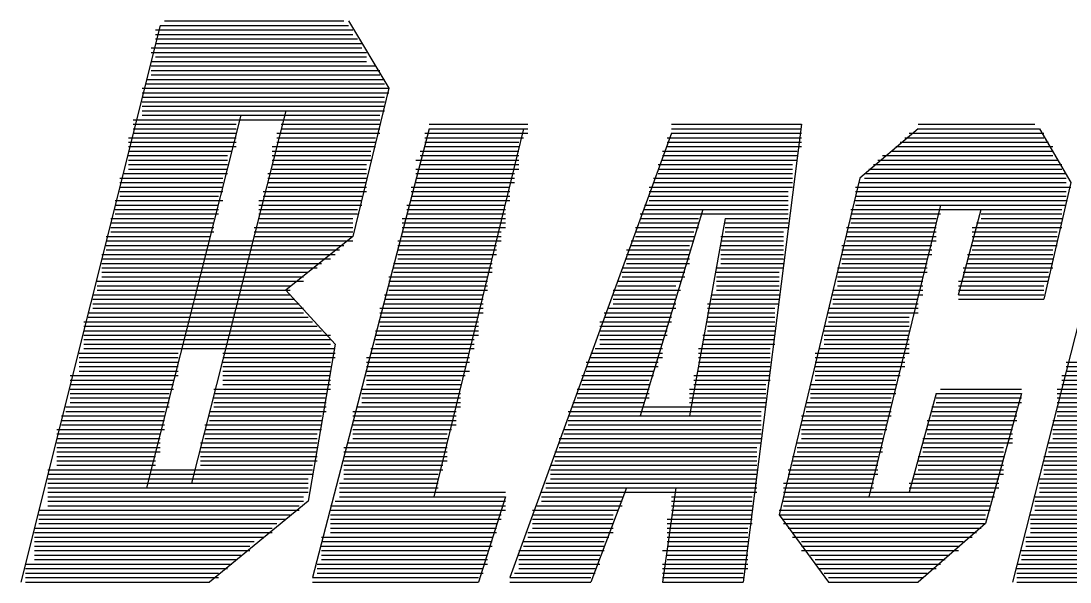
# Model space of a CAD drawing. Extents: x 11.9 to 28.1, y 10.8 to 21.2.
# Drawn here: x 21.809 to 22.0428, y 17.347 to 17.472 of the extents above; entities that cross this region are included whole.
import ezdxf

# ---------------------------------------------------------------- set-up
doc = ezdxf.new("R2010")
doc.units = 0
doc.header["$MEASUREMENT"] = 0
doc.layers.add('LAYNR1', color=2, linetype='Continuous')

msp = doc.modelspace()

# ---------------------------------------------------------------- linework, layer by layer
at = {"layer": 'LAYNR1', "color": 7}
for points in [[(21.84, 17.471), (21.809, 17.347)], [(21.839, 17.47), (21.883, 17.47)], [(21.84, 17.471), (21.882, 17.471)], [(21.84, 17.471), (21.882, 17.471)], [(21.841, 17.472), (21.881, 17.472)], [(21.882, 17.472), (21.891, 17.457)], [(21.839, 17.469), (21.883, 17.469)], [(21.839, 17.468), (21.884, 17.468)], [(21.839, 17.468), (21.883, 17.468)], [(21.838, 17.466), (21.885, 17.466)], [(21.839, 17.467), (21.885, 17.467)], [(21.838, 17.465), (21.886, 17.465)], [(21.838, 17.465), (21.886, 17.465)], [(21.838, 17.463), (21.886, 17.463)], [(21.839, 17.464), (21.886, 17.464)], [(21.838, 17.462), (21.888, 17.462)], [(21.838, 17.462), (21.888, 17.462)], [(21.838, 17.461), (21.889, 17.461)], [(21.837, 17.459), (21.89, 17.459)], [(21.837, 17.458), (21.89, 17.458)], [(21.838, 17.46), (21.889, 17.46)], [(21.838, 17.459), (21.889, 17.459)], [(21.836, 17.457), (21.891, 17.457)], [(21.836, 17.456), (21.89, 17.456)], [(21.836, 17.456), (21.891, 17.456)], [(21.891, 17.457), (21.883, 17.424)], [(21.836, 17.455), (21.89, 17.455)], [(21.836, 17.454), (21.89, 17.454)], [(21.836, 17.453), (21.89, 17.453)], [(21.836, 17.453), (21.89, 17.453)], [(21.836, 17.452), (21.89, 17.452)], [(21.836, 17.451), (21.889, 17.451)], [(21.858, 17.451), (21.837, 17.368)], [(21.868, 17.452), (21.847, 17.369)], [(21.834, 17.45), (21.889, 17.45)], [(21.834, 17.45), (21.889, 17.45)], [(21.834, 17.449), (21.857, 17.449)], [(21.867, 17.449), (21.889, 17.449)], [(21.9, 17.449), (21.922, 17.449)], [(21.954, 17.449), (21.983, 17.449)], [(21.983, 17.449), (21.97, 17.347)], [(22.009, 17.449), (22.035, 17.449)], [(22.056, 17.449), (22.03, 17.347)], [(21.834, 17.448), (21.857, 17.448)], [(21.834, 17.447), (21.857, 17.447)], [(21.834, 17.447), (21.857, 17.447)], [(21.866, 17.447), (21.889, 17.447)], [(21.866, 17.447), (21.889, 17.447)], [(21.867, 17.448), (21.889, 17.448)], [(21.9, 17.448), (21.874, 17.348)], [(21.899, 17.447), (21.922, 17.447)], [(21.899, 17.447), (21.922, 17.447)], [(21.9, 17.448), (21.922, 17.448)], [(21.921, 17.448), (21.901, 17.366)], [(21.954, 17.447), (21.918, 17.348)], [(21.954, 17.448), (21.983, 17.448)], [(21.954, 17.447), (21.983, 17.447)], [(21.954, 17.447), (21.983, 17.447)], [(22.009, 17.448), (21.996, 17.437)], [(22.007, 17.447), (22.036, 17.447)], [(22.007, 17.447), (22.037, 17.447)], [(22.009, 17.448), (22.036, 17.448)], [(22.036, 17.448), (22.043, 17.436)], [(21.833, 17.446), (21.857, 17.446)], [(21.833, 17.445), (21.857, 17.445)], [(21.833, 17.444), (21.856, 17.444)], [(21.833, 17.444), (21.857, 17.444)], [(21.865, 17.444), (21.888, 17.444)], [(21.865, 17.444), (21.888, 17.444)], [(21.866, 17.446), (21.888, 17.446)], [(21.866, 17.445), (21.888, 17.445)], [(21.899, 17.446), (21.921, 17.446)], [(21.899, 17.445), (21.92, 17.445)], [(21.899, 17.444), (21.92, 17.444)], [(21.899, 17.444), (21.92, 17.444)], [(21.953, 17.446), (21.983, 17.446)], [(21.953, 17.445), (21.983, 17.445)], [(21.953, 17.444), (21.982, 17.444)], [(21.953, 17.444), (21.983, 17.444)], [(22.004, 17.444), (22.039, 17.444)], [(22.005, 17.445), (22.038, 17.445)], [(22.005, 17.444), (22.038, 17.444)], [(22.006, 17.446), (22.037, 17.446)], [(21.833, 17.443), (21.856, 17.443)], [(21.833, 17.442), (21.855, 17.442)], [(21.865, 17.443), (21.887, 17.443)], [(21.865, 17.442), (21.887, 17.442)], [(21.898, 17.443), (21.92, 17.443)], [(21.898, 17.442), (21.92, 17.442)], [(21.952, 17.443), (21.982, 17.443)], [(21.952, 17.442), (21.982, 17.442)], [(22.001, 17.442), (22.039, 17.442)], [(22.003, 17.443), (22.039, 17.443)], [(21.833, 17.441), (21.855, 17.441)], [(21.833, 17.441), (21.855, 17.441)], [(21.833, 17.44), (21.855, 17.44)], [(21.865, 17.441), (21.887, 17.441)], [(21.865, 17.441), (21.887, 17.441)], [(21.865, 17.44), (21.886, 17.44)], [(21.897, 17.441), (21.92, 17.441)], [(21.898, 17.441), (21.92, 17.441)], [(21.898, 17.44), (21.92, 17.44)], [(21.951, 17.44), (21.981, 17.44)], [(21.952, 17.441), (21.981, 17.441)], [(21.952, 17.441), (21.982, 17.441)], [(21.999, 17.44), (22.041, 17.44)], [(22, 17.441), (22.04, 17.441)], [(22, 17.441), (22.039, 17.441)], [(21.831, 17.437), (21.854, 17.437)], [(21.832, 17.438), (21.854, 17.438)], [(21.833, 17.439), (21.855, 17.439)], [(21.833, 17.438), (21.855, 17.438)], [(21.864, 17.438), (21.886, 17.438)], [(21.864, 17.437), (21.886, 17.437)], [(21.865, 17.439), (21.886, 17.439)], [(21.865, 17.438), (21.886, 17.438)], [(21.897, 17.439), (21.92, 17.439)], [(21.897, 17.438), (21.919, 17.438)], [(21.897, 17.438), (21.919, 17.438)], [(21.897, 17.437), (21.919, 17.437)], [(21.95, 17.437), (21.981, 17.437)], [(21.951, 17.439), (21.981, 17.439)], [(21.951, 17.438), (21.981, 17.438)], [(21.951, 17.438), (21.981, 17.438)], [(21.996, 17.437), (21.978, 17.362)], [(21.997, 17.438), (22.042, 17.438)], [(21.997, 17.437), (22.042, 17.437)], [(21.998, 17.439), (22.041, 17.439)], [(21.998, 17.438), (22.041, 17.438)], [(21.831, 17.436), (21.854, 17.436)], [(21.831, 17.435), (21.854, 17.435)], [(21.831, 17.435), (21.854, 17.435)], [(21.864, 17.436), (21.886, 17.436)], [(21.864, 17.435), (21.886, 17.435)], [(21.864, 17.435), (21.886, 17.435)], [(21.896, 17.435), (21.918, 17.435)], [(21.896, 17.435), (21.918, 17.435)], [(21.897, 17.436), (21.919, 17.436)], [(21.949, 17.435), (21.981, 17.435)], [(21.95, 17.436), (21.981, 17.436)], [(21.95, 17.435), (21.981, 17.435)], [(21.995, 17.435), (22.042, 17.435)], [(21.996, 17.436), (22.042, 17.436)], [(21.996, 17.435), (22.043, 17.435)], [(22.043, 17.436), (22.037, 17.41)], [(21.831, 17.434), (21.854, 17.434)], [(21.831, 17.433), (21.853, 17.433)], [(21.863, 17.434), (21.886, 17.434)], [(21.863, 17.433), (21.885, 17.433)], [(21.896, 17.434), (21.918, 17.434)], [(21.896, 17.433), (21.918, 17.433)], [(21.949, 17.434), (21.98, 17.434)], [(21.949, 17.433), (21.98, 17.433)], [(21.995, 17.434), (22.042, 17.434)], [(21.995, 17.433), (22.042, 17.433)], [(21.83, 17.432), (21.853, 17.432)], [(21.83, 17.432), (21.854, 17.432)], [(21.83, 17.431), (21.853, 17.431)], [(21.83, 17.43), (21.853, 17.43)], [(21.862, 17.432), (21.885, 17.432)], [(21.862, 17.431), (21.885, 17.431)], [(21.862, 17.43), (21.884, 17.43)], [(21.863, 17.432), (21.885, 17.432)], [(21.895, 17.431), (21.917, 17.431)], [(21.895, 17.43), (21.917, 17.43)], [(21.896, 17.432), (21.918, 17.432)], [(21.896, 17.432), (21.918, 17.432)], [(21.961, 17.43), (21.947, 17.384)], [(21.948, 17.431), (21.98, 17.431)], [(21.948, 17.43), (21.98, 17.43)], [(21.949, 17.432), (21.98, 17.432)], [(21.949, 17.432), (21.98, 17.432)], [(21.994, 17.43), (22.041, 17.43)], [(21.995, 17.432), (22.042, 17.432)], [(21.995, 17.432), (22.042, 17.432)], [(21.995, 17.431), (22.042, 17.431)], [(22.014, 17.431), (21.998, 17.366)], [(22.018, 17.411), (22.023, 17.43)], [(21.829, 17.428), (21.852, 17.428)], [(21.83, 17.429), (21.853, 17.429)], [(21.83, 17.429), (21.853, 17.429)], [(21.862, 17.429), (21.884, 17.429)], [(21.862, 17.429), (21.884, 17.429)], [(21.862, 17.428), (21.883, 17.428)], [(21.894, 17.428), (21.917, 17.428)], [(21.895, 17.429), (21.917, 17.429)], [(21.895, 17.429), (21.917, 17.429)], [(21.947, 17.429), (21.98, 17.429)], [(21.947, 17.428), (21.96, 17.428)], [(21.948, 17.429), (21.98, 17.429)], [(21.966, 17.428), (21.958, 17.384)], [(21.966, 17.428), (21.98, 17.428)], [(21.994, 17.429), (22.014, 17.429)], [(21.994, 17.429), (22.014, 17.429)], [(21.994, 17.428), (22.013, 17.428)], [(22.023, 17.429), (22.041, 17.429)], [(22.023, 17.429), (22.041, 17.429)], [(22.023, 17.428), (22.041, 17.428)], [(21.829, 17.427), (21.852, 17.427)], [(21.829, 17.426), (21.852, 17.426)], [(21.829, 17.426), (21.852, 17.426)], [(21.861, 17.426), (21.883, 17.426)], [(21.862, 17.427), (21.883, 17.427)], [(21.862, 17.426), (21.883, 17.426)], [(21.894, 17.427), (21.917, 17.427)], [(21.894, 17.426), (21.916, 17.426)], [(21.894, 17.426), (21.917, 17.426)], [(21.946, 17.426), (21.96, 17.426)], [(21.947, 17.427), (21.96, 17.427)], [(21.947, 17.426), (21.96, 17.426)], [(21.966, 17.427), (21.98, 17.427)], [(21.966, 17.426), (21.98, 17.426)], [(21.966, 17.426), (21.98, 17.426)], [(21.993, 17.426), (22.013, 17.426)], [(21.994, 17.427), (22.013, 17.427)], [(21.994, 17.426), (22.013, 17.426)], [(22.021, 17.426), (22.04, 17.426)], [(22.022, 17.427), (22.041, 17.427)], [(22.022, 17.426), (22.041, 17.426)], [(21.828, 17.424), (21.851, 17.424)], [(21.828, 17.423), (21.881, 17.423)], [(21.828, 17.423), (21.851, 17.423)], [(21.829, 17.425), (21.852, 17.425)], [(21.861, 17.425), (21.883, 17.425)], [(21.861, 17.424), (21.883, 17.424)], [(21.861, 17.423), (21.883, 17.423)], [(21.883, 17.424), (21.868, 17.412)], [(21.893, 17.423), (21.916, 17.423)], [(21.893, 17.423), (21.916, 17.423)], [(21.894, 17.425), (21.916, 17.425)], [(21.894, 17.424), (21.916, 17.424)], [(21.945, 17.423), (21.959, 17.423)], [(21.946, 17.425), (21.959, 17.425)], [(21.946, 17.424), (21.959, 17.424)], [(21.946, 17.423), (21.959, 17.423)], [(21.965, 17.424), (21.979, 17.424)], [(21.965, 17.423), (21.979, 17.423)], [(21.965, 17.423), (21.979, 17.423)], [(21.966, 17.425), (21.979, 17.425)], [(21.993, 17.425), (22.013, 17.425)], [(21.993, 17.424), (22.013, 17.424)], [(21.993, 17.423), (22.012, 17.423)], [(21.993, 17.423), (22.013, 17.423)], [(22.021, 17.425), (22.04, 17.425)], [(22.021, 17.424), (22.04, 17.424)], [(22.021, 17.423), (22.04, 17.423)], [(22.021, 17.423), (22.04, 17.423)], [(21.828, 17.422), (21.881, 17.422)], [(21.828, 17.421), (21.88, 17.421)], [(21.893, 17.422), (21.915, 17.422)], [(21.893, 17.421), (21.915, 17.421)], [(21.944, 17.421), (21.958, 17.421)], [(21.945, 17.422), (21.958, 17.422)], [(21.965, 17.422), (21.979, 17.422)], [(21.965, 17.421), (21.979, 17.421)], [(21.992, 17.422), (22.012, 17.422)], [(21.992, 17.421), (22.012, 17.421)], [(22.021, 17.422), (22.04, 17.422)], [(22.021, 17.421), (22.039, 17.421)], [(21.827, 17.42), (21.878, 17.42)], [(21.827, 17.419), (21.878, 17.419)], [(21.828, 17.42), (21.879, 17.42)], [(21.893, 17.42), (21.914, 17.42)], [(21.893, 17.42), (21.915, 17.42)], [(21.893, 17.419), (21.914, 17.419)], [(21.944, 17.42), (21.958, 17.42)], [(21.944, 17.419), (21.958, 17.419)], [(21.945, 17.42), (21.958, 17.42)], [(21.965, 17.42), (21.979, 17.42)], [(21.965, 17.42), (21.979, 17.42)], [(21.965, 17.419), (21.979, 17.419)], [(21.992, 17.42), (22.012, 17.42)], [(21.992, 17.42), (22.012, 17.42)], [(21.992, 17.419), (22.011, 17.419)], [(22.02, 17.42), (22.039, 17.42)], [(22.02, 17.42), (22.039, 17.42)], [(22.02, 17.419), (22.039, 17.419)], [(21.827, 17.418), (21.876, 17.418)], [(21.827, 17.417), (21.874, 17.417)], [(21.827, 17.417), (21.875, 17.417)], [(21.827, 17.416), (21.873, 17.416)], [(21.892, 17.418), (21.914, 17.418)], [(21.892, 17.417), (21.914, 17.417)], [(21.892, 17.417), (21.914, 17.417)], [(21.892, 17.416), (21.914, 17.416)], [(21.943, 17.417), (21.957, 17.417)], [(21.943, 17.416), (21.957, 17.416)], [(21.944, 17.418), (21.958, 17.418)], [(21.944, 17.417), (21.957, 17.417)], [(21.964, 17.417), (21.978, 17.417)], [(21.964, 17.416), (21.978, 17.416)], [(21.965, 17.418), (21.979, 17.418)], [(21.965, 17.417), (21.979, 17.417)], [(21.991, 17.417), (22.011, 17.417)], [(21.991, 17.416), (22.011, 17.416)], [(21.992, 17.418), (22.011, 17.418)], [(21.992, 17.417), (22.011, 17.417)], [(22.019, 17.417), (22.038, 17.417)], [(22.019, 17.417), (22.039, 17.417)], [(22.019, 17.416), (22.038, 17.416)], [(22.02, 17.418), (22.039, 17.418)], [(21.826, 17.414), (21.87, 17.414)], [(21.826, 17.414), (21.872, 17.414)], [(21.827, 17.415), (21.872, 17.415)], [(21.891, 17.415), (21.913, 17.415)], [(21.891, 17.414), (21.913, 17.414)], [(21.891, 17.414), (21.913, 17.414)], [(21.942, 17.414), (21.956, 17.414)], [(21.942, 17.414), (21.956, 17.414)], [(21.943, 17.415), (21.957, 17.415)], [(21.964, 17.415), (21.978, 17.415)], [(21.964, 17.414), (21.978, 17.414)], [(21.964, 17.414), (21.978, 17.414)], [(21.991, 17.415), (22.01, 17.415)], [(21.991, 17.414), (22.01, 17.414)], [(21.991, 17.414), (22.01, 17.414)], [(22.018, 17.414), (22.038, 17.414)], [(22.019, 17.415), (22.038, 17.415)], [(22.019, 17.414), (22.038, 17.414)], [(21.826, 17.413), (21.869, 17.413)], [(21.826, 17.412), (21.869, 17.412)], [(21.868, 17.412), (21.879, 17.4)], [(21.891, 17.413), (21.913, 17.413)], [(21.891, 17.412), (21.913, 17.412)], [(21.941, 17.412), (21.956, 17.412)], [(21.942, 17.413), (21.955, 17.413)], [(21.964, 17.413), (21.978, 17.413)], [(21.964, 17.412), (21.978, 17.412)], [(21.99, 17.412), (22.01, 17.412)], [(21.991, 17.413), (22.01, 17.413)], [(22.018, 17.413), (22.037, 17.413)], [(22.018, 17.412), (22.037, 17.412)], [(21.825, 17.411), (21.869, 17.411)], [(21.825, 17.411), (21.869, 17.411)], [(21.825, 17.41), (21.87, 17.41)], [(21.825, 17.409), (21.871, 17.409)], [(21.89, 17.411), (21.912, 17.411)], [(21.89, 17.411), (21.912, 17.411)], [(21.89, 17.41), (21.912, 17.41)], [(21.89, 17.409), (21.912, 17.409)], [(21.941, 17.411), (21.955, 17.411)], [(21.941, 17.411), (21.955, 17.411)], [(21.941, 17.41), (21.955, 17.41)], [(21.941, 17.409), (21.955, 17.409)], [(21.962, 17.409), (21.978, 17.409)], [(21.963, 17.411), (21.978, 17.411)], [(21.963, 17.411), (21.978, 17.411)], [(21.963, 17.41), (21.978, 17.41)], [(21.99, 17.411), (22.01, 17.411)], [(21.99, 17.411), (22.01, 17.411)], [(21.99, 17.41), (22.009, 17.41)], [(21.99, 17.409), (22.009, 17.409)], [(22.018, 17.411), (22.037, 17.411)], [(22.018, 17.411), (22.037, 17.411)], [(22.018, 17.41), (22.037, 17.41)], [(21.824, 17.407), (21.872, 17.407)], [(21.825, 17.408), (21.872, 17.408)], [(21.825, 17.408), (21.871, 17.408)], [(21.889, 17.408), (21.912, 17.408)], [(21.889, 17.407), (21.912, 17.407)], [(21.89, 17.408), (21.912, 17.408)], [(21.939, 17.407), (21.954, 17.407)], [(21.94, 17.408), (21.955, 17.408)], [(21.94, 17.408), (21.955, 17.408)], [(21.962, 17.408), (21.977, 17.408)], [(21.962, 17.408), (21.977, 17.408)], [(21.962, 17.407), (21.977, 17.407)], [(21.989, 17.408), (22.009, 17.408)], [(21.989, 17.407), (22.009, 17.407)], [(21.99, 17.408), (22.009, 17.408)], [(21.823, 17.405), (21.874, 17.405)], [(21.823, 17.405), (21.874, 17.405)], [(21.824, 17.406), (21.873, 17.406)], [(21.889, 17.406), (21.911, 17.406)], [(21.889, 17.405), (21.911, 17.405)], [(21.889, 17.405), (21.911, 17.405)], [(21.938, 17.405), (21.954, 17.405)], [(21.939, 17.406), (21.954, 17.406)], [(21.939, 17.405), (21.954, 17.405)], [(21.962, 17.406), (21.977, 17.406)], [(21.962, 17.405), (21.977, 17.405)], [(21.962, 17.405), (21.977, 17.405)], [(21.989, 17.406), (22.007, 17.406)], [(21.989, 17.405), (22.007, 17.405)], [(21.989, 17.405), (22.007, 17.405)], [(21.823, 17.404), (21.875, 17.404)], [(21.823, 17.403), (21.876, 17.403)], [(21.823, 17.402), (21.878, 17.402)], [(21.823, 17.402), (21.877, 17.402)], [(21.888, 17.403), (21.911, 17.403)], [(21.888, 17.402), (21.91, 17.402)], [(21.888, 17.402), (21.911, 17.402)], [(21.889, 17.404), (21.911, 17.404)], [(21.938, 17.404), (21.953, 17.404)], [(21.938, 17.403), (21.953, 17.403)], [(21.938, 17.402), (21.953, 17.402)], [(21.938, 17.402), (21.953, 17.402)], [(21.961, 17.402), (21.977, 17.402)], [(21.962, 17.404), (21.977, 17.404)], [(21.962, 17.403), (21.977, 17.403)], [(21.962, 17.402), (21.977, 17.402)], [(21.988, 17.404), (22.007, 17.404)], [(21.988, 17.403), (22.007, 17.403)], [(21.988, 17.402), (22.007, 17.402)], [(21.988, 17.402), (22.007, 17.402)], [(21.823, 17.401), (21.878, 17.401)], [(21.823, 17.4), (21.878, 17.4)], [(21.879, 17.4), (21.873, 17.365)], [(21.888, 17.401), (21.91, 17.401)], [(21.888, 17.4), (21.91, 17.4)], [(21.938, 17.401), (21.952, 17.401)], [(21.938, 17.4), (21.952, 17.4)], [(21.961, 17.401), (21.977, 17.401)], [(21.961, 17.4), (21.977, 17.4)], [(21.988, 17.401), (22.007, 17.401)], [(21.988, 17.4), (22.007, 17.4)], [(21.822, 17.398), (21.844, 17.398)], [(21.823, 17.399), (21.845, 17.399)], [(21.823, 17.399), (21.879, 17.399)], [(21.854, 17.399), (21.879, 17.399)], [(21.854, 17.398), (21.879, 17.398)], [(21.887, 17.399), (21.91, 17.399)], [(21.887, 17.398), (21.909, 17.398)], [(21.888, 17.399), (21.91, 17.399)], [(21.936, 17.398), (21.952, 17.398)], [(21.937, 17.399), (21.952, 17.399)], [(21.937, 17.399), (21.952, 17.399)], [(21.96, 17.399), (21.976, 17.399)], [(21.96, 17.398), (21.976, 17.398)], [(21.961, 17.399), (21.976, 17.399)], [(21.986, 17.398), (22.007, 17.398)], [(21.987, 17.399), (22.007, 17.399)], [(21.987, 17.399), (22.007, 17.399)], [(21.822, 17.397), (21.844, 17.397)], [(21.822, 17.396), (21.844, 17.396)], [(21.822, 17.396), (21.844, 17.396)], [(21.822, 17.395), (21.844, 17.395)], [(21.854, 17.397), (21.879, 17.397)], [(21.854, 17.396), (21.878, 17.396)], [(21.854, 17.396), (21.878, 17.396)], [(21.854, 17.395), (21.878, 17.395)], [(21.886, 17.397), (21.909, 17.397)], [(21.886, 17.396), (21.909, 17.396)], [(21.886, 17.396), (21.909, 17.396)], [(21.886, 17.395), (21.908, 17.395)], [(21.935, 17.396), (21.951, 17.396)], [(21.935, 17.395), (21.951, 17.395)], [(21.936, 17.397), (21.952, 17.397)], [(21.936, 17.396), (21.951, 17.396)], [(21.96, 17.397), (21.976, 17.397)], [(21.96, 17.396), (21.976, 17.396)], [(21.96, 17.396), (21.976, 17.396)], [(21.96, 17.395), (21.976, 17.395)], [(21.986, 17.397), (22.006, 17.397)], [(21.986, 17.396), (22.006, 17.396)], [(21.986, 17.396), (22.006, 17.396)], [(21.986, 17.395), (22.006, 17.395)], [(22.042, 17.396), (22.083, 17.396)], [(22.042, 17.395), (22.083, 17.395)], [(21.82, 17.393), (21.844, 17.393)], [(21.82, 17.393), (21.844, 17.393)], [(21.822, 17.394), (21.844, 17.394)], [(21.854, 17.394), (21.878, 17.394)], [(21.854, 17.393), (21.878, 17.393)], [(21.854, 17.393), (21.878, 17.393)], [(21.886, 17.394), (21.909, 17.394)], [(21.886, 17.393), (21.907, 17.393)], [(21.886, 17.393), (21.908, 17.393)], [(21.934, 17.393), (21.949, 17.393)], [(21.934, 17.393), (21.95, 17.393)], [(21.935, 17.394), (21.95, 17.394)], [(21.959, 17.393), (21.976, 17.393)], [(21.959, 17.393), (21.976, 17.393)], [(21.96, 17.394), (21.976, 17.394)], [(21.986, 17.394), (22.005, 17.394)], [(21.986, 17.393), (22.004, 17.393)], [(21.986, 17.393), (22.005, 17.393)], [(22.041, 17.393), (22.083, 17.393)], [(22.042, 17.394), (22.083, 17.394)], [(22.042, 17.393), (22.083, 17.393)], [(21.82, 17.392), (21.843, 17.392)], [(21.82, 17.391), (21.843, 17.391)], [(21.854, 17.392), (21.878, 17.392)], [(21.854, 17.391), (21.878, 17.391)], [(21.886, 17.392), (21.907, 17.392)], [(21.886, 17.391), (21.907, 17.391)], [(21.934, 17.392), (21.949, 17.392)], [(21.934, 17.391), (21.949, 17.391)], [(21.959, 17.392), (21.976, 17.392)], [(21.959, 17.391), (21.975, 17.391)], [(21.985, 17.391), (22.004, 17.391)], [(21.986, 17.392), (22.004, 17.392)], [(22.041, 17.392), (22.083, 17.392)], [(22.041, 17.391), (22.083, 17.391)], [(21.82, 17.39), (21.843, 17.39)], [(21.82, 17.39), (21.843, 17.39)], [(21.82, 17.389), (21.842, 17.389)], [(21.82, 17.388), (21.842, 17.388)], [(21.852, 17.39), (21.877, 17.39)], [(21.852, 17.39), (21.878, 17.39)], [(21.852, 17.389), (21.877, 17.389)], [(21.852, 17.388), (21.877, 17.388)], [(21.885, 17.39), (21.907, 17.39)], [(21.885, 17.39), (21.907, 17.39)], [(21.885, 17.389), (21.907, 17.389)], [(21.885, 17.388), (21.907, 17.388)], [(21.933, 17.39), (21.949, 17.39)], [(21.933, 17.389), (21.949, 17.389)], [(21.933, 17.388), (21.949, 17.388)], [(21.934, 17.39), (21.949, 17.39)], [(21.958, 17.39), (21.975, 17.39)], [(21.958, 17.389), (21.975, 17.389)], [(21.958, 17.388), (21.975, 17.388)], [(21.959, 17.39), (21.975, 17.39)], [(21.985, 17.39), (22.004, 17.39)], [(21.985, 17.39), (22.004, 17.39)], [(21.985, 17.389), (22.004, 17.389)], [(21.985, 17.388), (22.003, 17.388)], [(22.013, 17.389), (22.007, 17.367)], [(22.013, 17.389), (22.032, 17.389)], [(22.013, 17.388), (22.032, 17.388)], [(22.014, 17.39), (22.032, 17.39)], [(22.032, 17.389), (22.024, 17.36)], [(22.04, 17.39), (22.084, 17.39)], [(22.04, 17.389), (22.084, 17.389)], [(22.04, 17.388), (22.084, 17.388)], [(22.041, 17.39), (22.084, 17.39)], [(21.819, 17.386), (21.842, 17.386)], [(21.82, 17.387), (21.842, 17.387)], [(21.82, 17.387), (21.842, 17.387)], [(21.852, 17.387), (21.877, 17.387)], [(21.852, 17.387), (21.877, 17.387)], [(21.852, 17.386), (21.877, 17.386)], [(21.884, 17.386), (21.907, 17.386)], [(21.885, 17.387), (21.907, 17.387)], [(21.885, 17.387), (21.907, 17.387)], [(21.932, 17.387), (21.948, 17.387)], [(21.932, 17.387), (21.948, 17.387)], [(21.932, 17.386), (21.975, 17.386)], [(21.958, 17.387), (21.975, 17.387)], [(21.958, 17.387), (21.975, 17.387)], [(21.984, 17.387), (22.003, 17.387)], [(21.984, 17.387), (22.003, 17.387)], [(21.984, 17.386), (22.003, 17.386)], [(22.012, 17.386), (22.031, 17.386)], [(22.013, 17.387), (22.031, 17.387)], [(22.013, 17.387), (22.032, 17.387)], [(22.04, 17.387), (22.084, 17.387)], [(22.04, 17.387), (22.084, 17.387)], [(22.04, 17.386), (22.084, 17.386)], [(21.818, 17.384), (21.841, 17.384)], [(21.819, 17.385), (21.841, 17.385)], [(21.819, 17.384), (21.841, 17.384)], [(21.851, 17.385), (21.877, 17.385)], [(21.851, 17.384), (21.876, 17.384)], [(21.851, 17.384), (21.876, 17.384)], [(21.883, 17.385), (21.906, 17.385)], [(21.883, 17.384), (21.906, 17.384)], [(21.883, 17.384), (21.906, 17.384)], [(21.931, 17.385), (21.974, 17.385)], [(21.931, 17.384), (21.974, 17.384)], [(21.931, 17.384), (21.974, 17.384)], [(21.983, 17.384), (22.002, 17.384)], [(21.983, 17.384), (22.003, 17.384)], [(21.984, 17.385), (22.003, 17.385)], [(22.012, 17.385), (22.031, 17.385)], [(22.012, 17.384), (22.031, 17.384)], [(22.012, 17.384), (22.031, 17.384)], [(22.04, 17.385), (22.084, 17.385)], [(22.04, 17.384), (22.084, 17.384)], [(22.04, 17.384), (22.084, 17.384)], [(21.817, 17.381), (21.841, 17.381)], [(21.818, 17.383), (21.841, 17.383)], [(21.818, 17.382), (21.841, 17.382)], [(21.818, 17.381), (21.841, 17.381)], [(21.85, 17.382), (21.876, 17.382)], [(21.85, 17.381), (21.875, 17.381)], [(21.85, 17.381), (21.876, 17.381)], [(21.851, 17.383), (21.876, 17.383)], [(21.883, 17.383), (21.906, 17.383)], [(21.883, 17.382), (21.906, 17.382)], [(21.883, 17.381), (21.905, 17.381)], [(21.883, 17.381), (21.905, 17.381)], [(21.93, 17.381), (21.974, 17.381)], [(21.931, 17.383), (21.974, 17.383)], [(21.931, 17.382), (21.974, 17.382)], [(21.931, 17.381), (21.974, 17.381)], [(21.983, 17.383), (22.002, 17.383)], [(21.983, 17.382), (22.002, 17.382)], [(21.983, 17.381), (22.002, 17.381)], [(21.983, 17.381), (22.002, 17.381)], [(22.011, 17.383), (22.031, 17.383)], [(22.011, 17.382), (22.03, 17.382)], [(22.011, 17.381), (22.03, 17.381)], [(22.011, 17.381), (22.03, 17.381)], [(22.039, 17.383), (22.06, 17.383)], [(22.039, 17.382), (22.06, 17.382)], [(22.039, 17.381), (22.06, 17.381)], [(22.039, 17.381), (22.06, 17.381)], [(21.817, 17.38), (21.84, 17.38)], [(21.817, 17.379), (21.84, 17.379)], [(21.85, 17.38), (21.875, 17.38)], [(21.85, 17.379), (21.875, 17.379)], [(21.883, 17.38), (21.904, 17.38)], [(21.883, 17.379), (21.904, 17.379)], [(21.929, 17.379), (21.974, 17.379)], [(21.93, 17.38), (21.974, 17.38)], [(21.983, 17.38), (22.001, 17.38)], [(21.983, 17.379), (22.001, 17.379)], [(22.01, 17.379), (22.03, 17.379)], [(22.011, 17.38), (22.03, 17.38)], [(22.039, 17.38), (22.059, 17.38)], [(22.039, 17.379), (22.059, 17.379)], [(21.817, 17.378), (21.84, 17.378)], [(21.817, 17.378), (21.84, 17.378)], [(21.817, 17.377), (21.84, 17.377)], [(21.849, 17.378), (21.875, 17.378)], [(21.849, 17.377), (21.875, 17.377)], [(21.85, 17.378), (21.875, 17.378)], [(21.881, 17.377), (21.904, 17.377)], [(21.882, 17.378), (21.904, 17.378)], [(21.883, 17.378), (21.904, 17.378)], [(21.929, 17.378), (21.974, 17.378)], [(21.929, 17.378), (21.974, 17.378)], [(21.929, 17.377), (21.973, 17.377)], [(21.982, 17.378), (22.001, 17.378)], [(21.982, 17.377), (22.001, 17.377)], [(21.983, 17.378), (22.001, 17.378)], [(22.01, 17.378), (22.028, 17.378)], [(22.01, 17.378), (22.03, 17.378)], [(22.01, 17.377), (22.028, 17.377)], [(22.038, 17.378), (22.059, 17.378)], [(22.038, 17.378), (22.059, 17.378)], [(22.038, 17.377), (22.059, 17.377)], [(21.817, 17.376), (21.84, 17.376)], [(21.817, 17.375), (21.839, 17.375)], [(21.817, 17.375), (21.839, 17.375)], [(21.817, 17.374), (21.839, 17.374)], [(21.849, 17.376), (21.875, 17.376)], [(21.849, 17.375), (21.875, 17.375)], [(21.849, 17.375), (21.875, 17.375)], [(21.849, 17.374), (21.875, 17.374)], [(21.881, 17.376), (21.904, 17.376)], [(21.881, 17.375), (21.904, 17.375)], [(21.881, 17.375), (21.904, 17.375)], [(21.881, 17.374), (21.904, 17.374)], [(21.928, 17.376), (21.973, 17.376)], [(21.928, 17.375), (21.973, 17.375)], [(21.928, 17.375), (21.973, 17.375)], [(21.928, 17.374), (21.973, 17.374)], [(21.981, 17.375), (22, 17.375)], [(21.981, 17.375), (22, 17.375)], [(21.981, 17.374), (22, 17.374)], [(21.982, 17.376), (22.001, 17.376)], [(22.009, 17.375), (22.028, 17.375)], [(22.009, 17.374), (22.028, 17.374)], [(22.01, 17.376), (22.028, 17.376)], [(22.01, 17.375), (22.028, 17.375)], [(22.037, 17.375), (22.058, 17.375)], [(22.037, 17.374), (22.058, 17.374)], [(22.038, 17.376), (22.059, 17.376)], [(22.038, 17.375), (22.058, 17.375)], [(21.815, 17.372), (21.874, 17.372)], [(21.817, 17.373), (21.839, 17.373)], [(21.817, 17.372), (21.874, 17.372)], [(21.849, 17.373), (21.874, 17.373)], [(21.881, 17.373), (21.903, 17.373)], [(21.881, 17.372), (21.902, 17.372)], [(21.881, 17.372), (21.903, 17.372)], [(21.927, 17.373), (21.973, 17.373)], [(21.927, 17.372), (21.973, 17.372)], [(21.927, 17.372), (21.973, 17.372)], [(21.98, 17.372), (22, 17.372)], [(21.981, 17.373), (22, 17.373)], [(21.981, 17.372), (22, 17.372)], [(22.009, 17.373), (22.028, 17.373)], [(22.009, 17.372), (22.028, 17.372)], [(22.009, 17.372), (22.028, 17.372)], [(22.037, 17.373), (22.058, 17.373)], [(22.037, 17.372), (22.057, 17.372)], [(22.037, 17.372), (22.057, 17.372)], [(21.815, 17.371), (21.874, 17.371)], [(21.815, 17.37), (21.873, 17.37)], [(21.881, 17.371), (21.902, 17.371)], [(21.881, 17.37), (21.902, 17.37)], [(21.927, 17.371), (21.973, 17.371)], [(21.927, 17.37), (21.973, 17.37)], [(21.98, 17.371), (22, 17.371)], [(21.98, 17.37), (21.999, 17.37)], [(22.008, 17.371), (22.028, 17.371)], [(22.008, 17.37), (22.027, 17.37)], [(22.036, 17.37), (22.057, 17.37)], [(22.037, 17.371), (22.057, 17.371)], [(21.815, 17.369), (21.873, 17.369)], [(21.815, 17.369), (21.873, 17.369)], [(21.815, 17.368), (21.873, 17.368)], [(21.815, 17.367), (21.873, 17.367)], [(21.88, 17.369), (21.902, 17.369)], [(21.88, 17.369), (21.902, 17.369)], [(21.88, 17.368), (21.902, 17.368)], [(21.88, 17.367), (21.917, 17.367)], [(21.925, 17.367), (21.973, 17.367)], [(21.926, 17.369), (21.973, 17.369)], [(21.926, 17.369), (21.973, 17.369)], [(21.926, 17.368), (21.973, 17.368)], [(21.944, 17.368), (21.936, 17.347)], [(21.955, 17.368), (21.952, 17.347)], [(21.979, 17.369), (21.999, 17.369)], [(21.979, 17.368), (21.999, 17.368)], [(21.979, 17.367), (22.026, 17.367)], [(21.98, 17.369), (21.999, 17.369)], [(22.007, 17.369), (22.027, 17.369)], [(22.007, 17.368), (22.027, 17.368)], [(22.008, 17.369), (22.027, 17.369)], [(22.036, 17.369), (22.057, 17.369)], [(22.036, 17.369), (22.057, 17.369)], [(22.036, 17.368), (22.057, 17.368)], [(22.036, 17.367), (22.056, 17.367)], [(21.815, 17.366), (21.872, 17.366)], [(21.815, 17.366), (21.872, 17.366)], [(21.815, 17.365), (21.872, 17.365)], [(21.873, 17.365), (21.851, 17.347)], [(21.879, 17.365), (21.917, 17.365)], [(21.88, 17.366), (21.917, 17.366)], [(21.88, 17.366), (21.917, 17.366)], [(21.917, 17.366), (21.911, 17.347)], [(21.925, 17.366), (21.943, 17.366)], [(21.925, 17.366), (21.943, 17.366)], [(21.925, 17.365), (21.943, 17.365)], [(21.954, 17.366), (21.972, 17.366)], [(21.954, 17.366), (21.972, 17.366)], [(21.954, 17.365), (21.972, 17.365)], [(21.979, 17.366), (22.026, 17.366)], [(21.979, 17.366), (22.026, 17.366)], [(21.979, 17.365), (22.025, 17.365)], [(22.035, 17.366), (22.056, 17.366)], [(22.035, 17.365), (22.056, 17.365)], [(22.036, 17.366), (22.056, 17.366)], [(21.813, 17.363), (21.87, 17.363)], [(21.815, 17.364), (21.871, 17.364)], [(21.815, 17.363), (21.871, 17.363)], [(21.878, 17.364), (21.917, 17.364)], [(21.878, 17.363), (21.916, 17.363)], [(21.878, 17.363), (21.917, 17.363)], [(21.923, 17.363), (21.941, 17.363)], [(21.924, 17.364), (21.943, 17.364)], [(21.924, 17.363), (21.942, 17.363)], [(21.954, 17.364), (21.972, 17.364)], [(21.954, 17.363), (21.972, 17.363)], [(21.954, 17.363), (21.972, 17.363)], [(21.978, 17.363), (22.025, 17.363)], [(21.979, 17.364), (22.025, 17.364)], [(21.979, 17.363), (22.025, 17.363)], [(22.035, 17.364), (22.056, 17.364)], [(22.035, 17.363), (22.055, 17.363)], [(22.035, 17.363), (22.055, 17.363)], [(21.813, 17.362), (21.869, 17.362)], [(21.813, 17.361), (21.868, 17.361)], [(21.813, 17.36), (21.866, 17.36)], [(21.813, 17.36), (21.866, 17.36)], [(21.878, 17.362), (21.916, 17.362)], [(21.878, 17.361), (21.916, 17.361)], [(21.878, 17.36), (21.915, 17.36)], [(21.878, 17.36), (21.915, 17.36)], [(21.923, 17.362), (21.941, 17.362)], [(21.923, 17.361), (21.941, 17.361)], [(21.923, 17.36), (21.941, 17.36)], [(21.923, 17.36), (21.941, 17.36)], [(21.953, 17.361), (21.972, 17.361)], [(21.953, 17.36), (21.971, 17.36)], [(21.953, 17.36), (21.972, 17.36)], [(21.954, 17.362), (21.972, 17.362)], [(21.978, 17.362), (21.989, 17.347)], [(21.978, 17.362), (22.024, 17.362)], [(21.979, 17.361), (22.024, 17.361)], [(21.979, 17.36), (22.023, 17.36)], [(21.979, 17.36), (22.024, 17.36)], [(22.024, 17.36), (22.009, 17.347)], [(22.034, 17.362), (22.055, 17.362)], [(22.034, 17.361), (22.055, 17.361)], [(22.034, 17.36), (22.055, 17.36)], [(22.034, 17.36), (22.055, 17.36)], [(21.812, 17.359), (21.865, 17.359)], [(21.812, 17.358), (21.865, 17.358)], [(21.878, 17.359), (21.915, 17.359)], [(21.878, 17.358), (21.915, 17.358)], [(21.922, 17.358), (21.941, 17.358)], [(21.923, 17.359), (21.941, 17.359)], [(21.953, 17.359), (21.971, 17.359)], [(21.953, 17.358), (21.971, 17.358)], [(21.98, 17.359), (22.023, 17.359)], [(21.981, 17.358), (22.022, 17.358)], [(22.034, 17.359), (22.054, 17.359)], [(22.034, 17.358), (22.054, 17.358)], [(21.812, 17.357), (21.862, 17.357)], [(21.812, 17.357), (21.863, 17.357)], [(21.812, 17.356), (21.861, 17.356)], [(21.876, 17.357), (21.914, 17.357)], [(21.876, 17.356), (21.914, 17.356)], [(21.878, 17.357), (21.914, 17.357)], [(21.921, 17.356), (21.939, 17.356)], [(21.922, 17.357), (21.939, 17.357)], [(21.922, 17.357), (21.94, 17.357)], [(21.953, 17.357), (21.971, 17.357)], [(21.953, 17.357), (21.971, 17.357)], [(21.953, 17.356), (21.971, 17.356)], [(21.981, 17.357), (22.021, 17.357)], [(21.982, 17.357), (22.02, 17.357)], [(21.983, 17.356), (22.019, 17.356)], [(22.033, 17.357), (22.054, 17.357)], [(22.033, 17.357), (22.054, 17.357)], [(22.033, 17.356), (22.054, 17.356)], [(21.812, 17.355), (21.86, 17.355)], [(21.812, 17.354), (21.86, 17.354)], [(21.812, 17.354), (21.86, 17.354)], [(21.812, 17.353), (21.858, 17.353)], [(21.876, 17.355), (21.914, 17.355)], [(21.876, 17.354), (21.913, 17.354)], [(21.876, 17.354), (21.913, 17.354)], [(21.876, 17.353), (21.913, 17.353)], [(21.92, 17.354), (21.938, 17.354)], [(21.92, 17.353), (21.938, 17.353)], [(21.921, 17.355), (21.939, 17.355)], [(21.921, 17.354), (21.939, 17.354)], [(21.952, 17.354), (21.971, 17.354)], [(21.953, 17.355), (21.971, 17.355)], [(21.953, 17.354), (21.971, 17.354)], [(21.953, 17.353), (21.971, 17.353)], [(21.983, 17.355), (22.018, 17.355)], [(21.983, 17.354), (22.018, 17.354)], [(21.984, 17.354), (22.017, 17.354)], [(21.985, 17.353), (22.016, 17.353)], [(22.032, 17.354), (22.053, 17.354)], [(22.032, 17.353), (22.053, 17.353)], [(22.033, 17.355), (22.054, 17.355)], [(22.033, 17.354), (22.053, 17.354)], [(21.81, 17.351), (21.856, 17.351)], [(21.812, 17.352), (21.857, 17.352)], [(21.812, 17.351), (21.856, 17.351)], [(21.875, 17.351), (21.912, 17.351)], [(21.876, 17.352), (21.913, 17.352)], [(21.876, 17.351), (21.913, 17.351)], [(21.92, 17.352), (21.938, 17.352)], [(21.92, 17.351), (21.938, 17.351)], [(21.92, 17.351), (21.937, 17.351)], [(21.952, 17.351), (21.971, 17.351)], [(21.952, 17.351), (21.971, 17.351)], [(21.953, 17.352), (21.971, 17.352)], [(21.986, 17.352), (22.015, 17.352)], [(21.986, 17.351), (22.014, 17.351)], [(21.987, 17.351), (22.013, 17.351)], [(22.031, 17.351), (22.052, 17.351)], [(22.032, 17.352), (22.053, 17.352)], [(22.032, 17.351), (22.052, 17.351)], [(21.81, 17.35), (21.855, 17.35)], [(21.81, 17.349), (21.853, 17.349)], [(21.875, 17.35), (21.912, 17.35)], [(21.875, 17.349), (21.912, 17.349)], [(21.919, 17.349), (21.937, 17.349)], [(21.92, 17.35), (21.937, 17.35)], [(21.952, 17.35), (21.971, 17.35)], [(21.952, 17.349), (21.97, 17.349)], [(21.987, 17.35), (22.013, 17.35)], [(21.988, 17.349), (22.011, 17.349)], [(22.031, 17.35), (22.052, 17.35)], [(22.031, 17.349), (22.052, 17.349)], [(21.81, 17.348), (21.852, 17.348)], [(21.81, 17.348), (21.853, 17.348)], [(21.81, 17.347), (21.851, 17.347)], [(21.874, 17.348), (21.911, 17.348)], [(21.874, 17.347), (21.911, 17.347)], [(21.875, 17.348), (21.911, 17.348)], [(21.918, 17.348), (21.936, 17.348)], [(21.918, 17.348), (21.936, 17.348)], [(21.918, 17.347), (21.936, 17.347)], [(21.952, 17.348), (21.97, 17.348)], [(21.952, 17.348), (21.97, 17.348)], [(21.952, 17.347), (21.97, 17.347)], [(21.989, 17.348), (22.01, 17.348)], [(21.989, 17.348), (22.01, 17.348)], [(21.989, 17.347), (22.009, 17.347)], [(22.031, 17.348), (22.052, 17.348)], [(22.031, 17.348), (22.052, 17.348)], [(22.031, 17.347), (22.052, 17.347)]]:
    msp.add_lwpolyline(points, dxfattribs=at)

doc.saveas('drawing.dxf')
